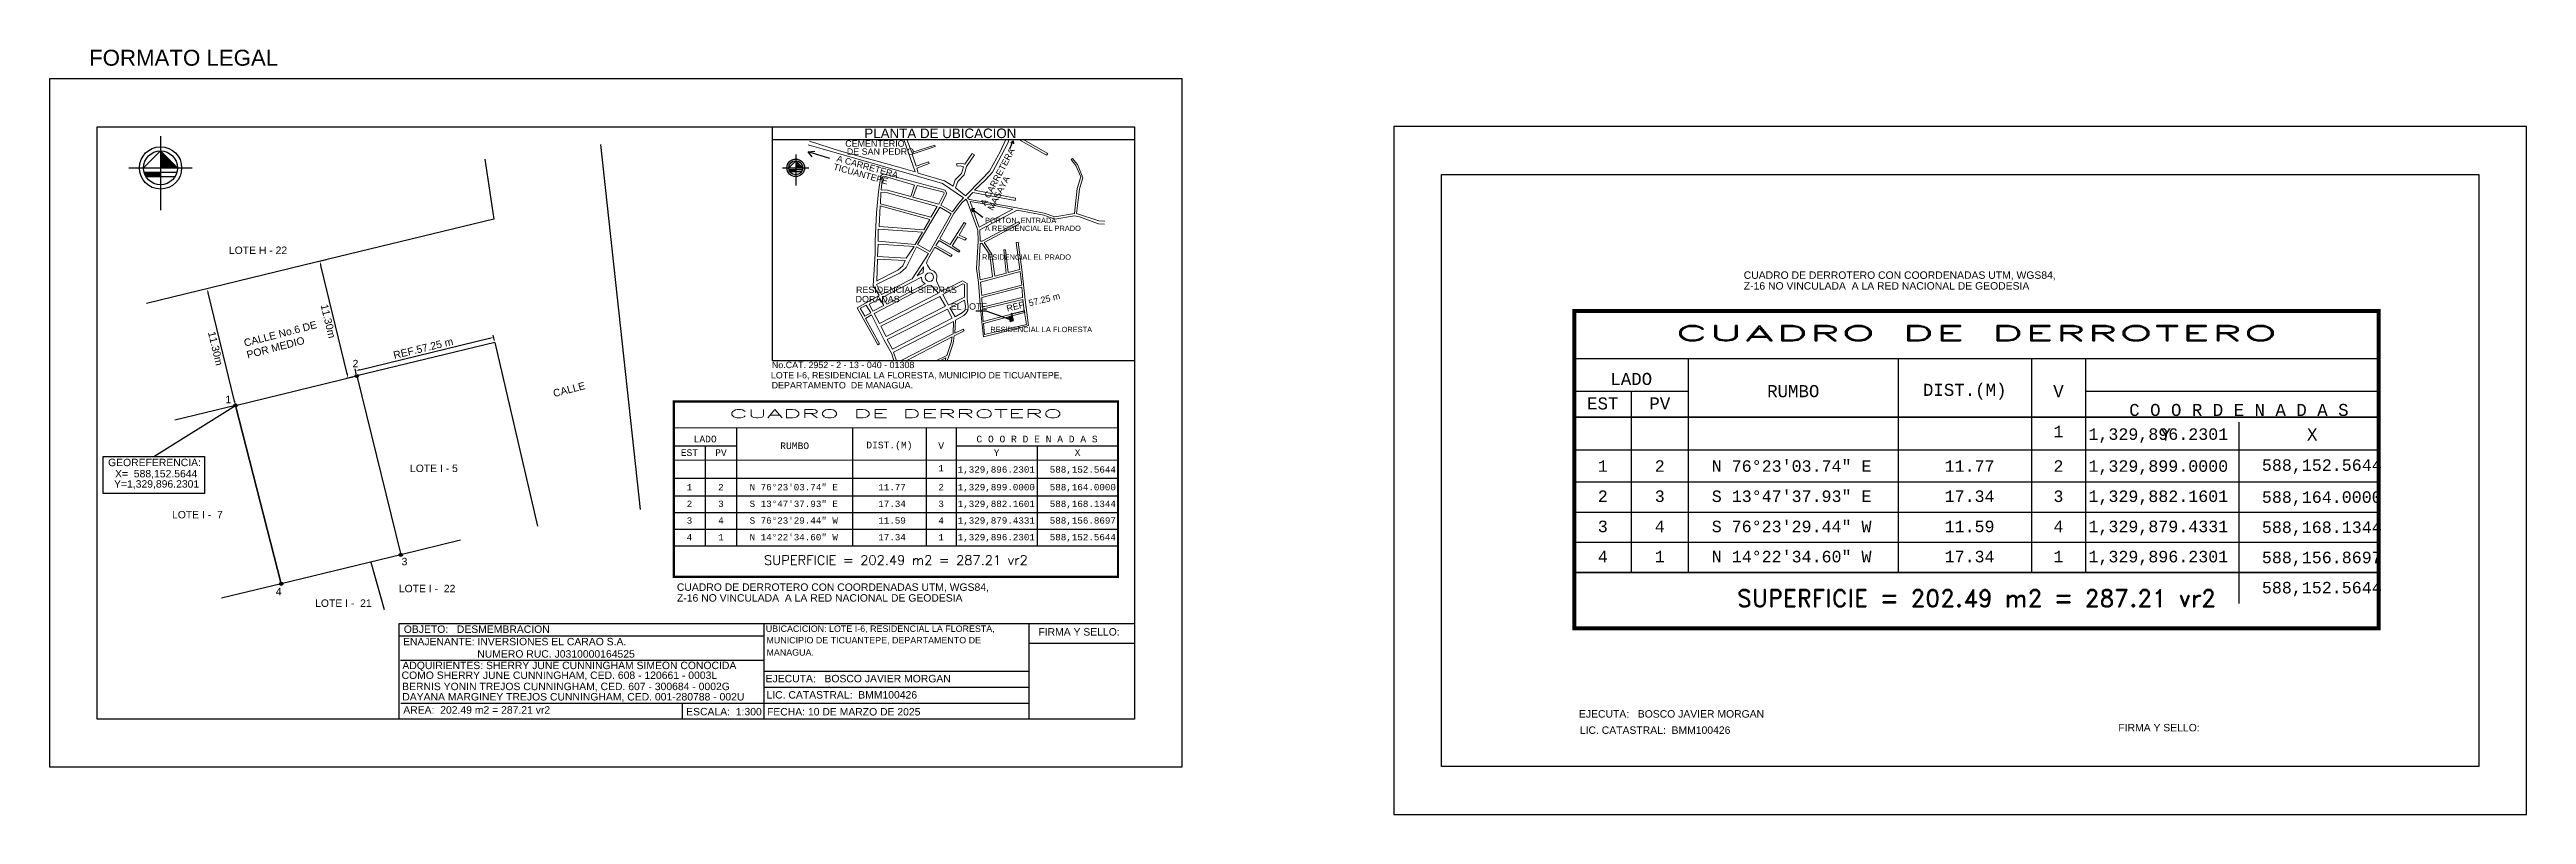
# Model space of a CAD drawing. Header units: millimetres. Extents: x 588135 to 588368, y 1329858 to 1329930.
import ezdxf
from ezdxf.enums import TextEntityAlignment as Align

# ---------------------------------------------------------------- set-up
doc = ezdxf.new("R2010")
doc.units = ezdxf.units.MM
doc.header["$PDMODE"] = 32
doc.header["$PDSIZE"] = 0.2
for name, color, linetype in [('2', 7, 'Continuous'), ('CAJETIN', 5, 'Continuous'), ('CERCO', 6, 'Continuous'), ('CIRCULO', 1, 'Continuous'), ('COTAS', 3, 'Continuous'), ('CVL_CUADCON', 1, 'Continuous'), ('CVL_CUADCON_LIN', 8, 'Continuous'), ('CVL_CUADCON_TIT', 1, 'Continuous'), ('CVL_CUADCON_TX', 2, 'Continuous'), ('NORTE', 7, 'Continuous'), ('PUNTOS PI', 7, 'Continuous'), ('texto', 7, 'Continuous'), ('TEXTO 2', 7, 'Continuous')]:
    doc.layers.add(name, color=color, linetype=linetype)
doc.layers.add('Manzana', color=1, linetype='Continuous', lineweight=0)
doc.styles.add('CAJETIN 2', font='arial.ttf', dxfattribs={"height": 0.25})
doc.styles.add('HUECA1', font='HUECA1.shx')
doc.styles.add('MONOTXT4', font='monotxt4.shx')
doc.styles.add('PI', font='arial.ttf', dxfattribs={"height": 0.4})
doc.styles.add('PUNTOS PI', font='arial.ttf', dxfattribs={"height": 0.7})
doc.dimstyles.new('COTAS LINDEROS', dxfattribs={"dimscale": 40, "dimtxt": 0.7, "dimasz": 0.01, "dimexe": 0.005, "dimexo": 0.005, "dimgap": 0.005, "dimtad": 2, "dimzin": 0, "dimdsep": 46, "dimtxsty": 'PUNTOS PI', "dimcen": 0.09, "dimclrd": 1, "dimclre": 1, "dimclrt": 3, "dimaunit": 1, "dimadec": 3, "dimazin": 0, "dimtfac": 1, "dimtofl": 0, "dimtmove": 0, "dimatfit": 3, "dimldrblk": 'ARCHTICK', "dimfxl": 1, "dimtolj": 1, "dimtzin": 0, "dimarcsym": 0})

# ---------------------------------------------------------------- blocks, each defined once
blk = doc.blocks.new('NORTE')
for points in [[(0, 0.4), (0, 0), (0.4, 0)], [(0, -0.1), (-0.387, -0.1, 0.067833), (-0.346, -0.2), (0, -0.2)]]:
    blk.add_hatch(color=256).paths.add_polyline_path(points)
for p, q in [((0, 0.75), (0, -1)), ((-0.75, 0), (0.75, 0)), ((0, 0.4), (-0.4, 0)), ((0, 0.4), (0.4, 0)), ((-0.387, -0.1), (0.387, -0.1)), ((-0.346, -0.2), (0.346, -0.2))]:
    blk.add_line(p, q)
for radius in [0.5, 0.4]:
    blk.add_circle((0, 0), radius)
blk = doc.blocks.new('*D8')
at = {"layer": 'COTAS', "color": 1, "lineweight": -2, "transparency": 16777216}
blk.add_line((588152.47, 1329896.62), (588150, 1329906.82), dxfattribs=at)
at = {"layer": 'COTAS', "color": 1, "transparency": 16777216}
for points in [[(588150.06, 1329906.84), (588149.93, 1329906.81), (588149.9, 1329907.21)], [(588152.54, 1329896.63), (588152.41, 1329896.6), (588152.56, 1329896.23)]]:
    blk.add_solid(points, dxfattribs=at)
at = {"layer": 'Defpoints', "color": 0, "transparency": 16777216}
for p in [(588149.9, 1329907.21), (588149.9, 1329907.21), (588152.56, 1329896.23)]:
    blk.add_point(p, dxfattribs=at)
at = {"layer": 'COTAS', "color": 3, "transparency": 16777216, "insert": (588150.69, 1329901.59), "char_height": 0.7, "attachment_point": 5, "rotation": 283.6156, "style": 'PUNTOS PI'}
blk.add_mtext('\\A1;11.30m', dxfattribs=at)
blk = doc.blocks.new('_ArchTick')
at = {"color": 0, "linetype": 'ByBlock', "const_width": 0.15}
blk.add_lwpolyline([(-0.5, -0.5), (0.5, 0.5)], dxfattribs=at)
blk = doc.blocks.new('*D9')
at = {"layer": 'COTAS', "color": 1, "lineweight": -2, "transparency": 16777216}
for p, q in [((588161.15, 1329909.94), (588160.32, 1329909.74)), ((588163.08, 1329899.19), (588160.61, 1329909.39)), ((588163.81, 1329898.95), (588162.98, 1329898.75))]:
    blk.add_line(p, q, dxfattribs=at)
at = {"layer": 'COTAS', "color": 1, "transparency": 16777216}
for points in [[(588160.68, 1329909.41), (588160.55, 1329909.38), (588160.52, 1329909.78)], [(588163.15, 1329899.21), (588163.02, 1329899.17), (588163.18, 1329898.8)]]:
    blk.add_solid(points, dxfattribs=at)
at = {"layer": 'Defpoints', "color": 0, "transparency": 16777216}
for p in [(588160.52, 1329909.78), (588161.34, 1329909.98), (588164, 1329899)]:
    blk.add_point(p, dxfattribs=at)
at = {"layer": 'COTAS', "color": 3, "transparency": 16777216, "insert": (588161.3, 1329904.16), "char_height": 0.7, "attachment_point": 5, "rotation": 283.6156, "style": 'PUNTOS PI'}
blk.add_mtext('\\A1;11.30m', dxfattribs=at)
blk = doc.blocks.new('*D10')
at = {"layer": 'COTAS', "color": 1, "lineweight": -2, "transparency": 16777216}
for p, q in [((588164.27, 1329899.58), (588176.5, 1329902.55)), ((588176.96, 1329902.34), (588176.84, 1329902.84)), ((588163.95, 1329899.19), (588163.83, 1329899.68))]:
    blk.add_line(p, q, dxfattribs=at)
at = {"layer": 'COTAS', "color": 1, "transparency": 16777216}
for points in [[(588176.48, 1329902.61), (588176.52, 1329902.48), (588176.89, 1329902.64)], [(588164.25, 1329899.65), (588164.29, 1329899.52), (588163.88, 1329899.49)]]:
    blk.add_solid(points, dxfattribs=at)
at = {"layer": 'Defpoints', "color": 0, "transparency": 16777216}
for p in [(588176.89, 1329902.64), (588177.01, 1329902.15), (588164, 1329899)]:
    blk.add_point(p, dxfattribs=at)
at = {"layer": 'COTAS', "color": 3, "transparency": 16777216, "insert": (588170.25, 1329901.61), "char_height": 0.7, "attachment_point": 5, "rotation": 13.6156, "style": 'PUNTOS PI'}
blk.add_mtext('\\A1;REF.57.25 m', dxfattribs=at)

msp = doc.modelspace()

# ---------------------------------------------------------------- hatches: boundary and pattern name
at = {"layer": 'CVL_CUADCON_TX'}
h = msp.add_hatch(dxfattribs=at)
h.set_pattern_fill('ANSI31', color=256, scale=0.01)
h.set_pattern_definition([(45, (0, 0), (-0.0224506403027, 0.0224506403027), [])])
h.paths.add_polyline_path([(588225.709, 1329904.647), (588225.419, 1329904.57), (588225.547, 1329904.143), (588225.838, 1329904.216)])

# ---------------------------------------------------------------- linework, layer by layer
for p, q in [((588203.153, 1329900.428), (588203.153, 1329922.468)), ((588203.153, 1329900.428), (588203.153, 1329922.468)), ((588203.153, 1329900.428), (588203.153, 1329922.468)), ((588203.153, 1329900.428), (588203.153, 1329922.468)), ((588203.153, 1329900.428), (588203.153, 1329922.468)), ((588203.153, 1329900.428), (588203.153, 1329922.468)), ((588203.153, 1329900.428), (588203.153, 1329922.468)), ((588203.153, 1329900.428), (588203.153, 1329922.468)), ((588237.234, 1329900.428), (588203.153, 1329900.428)), ((588237.234, 1329900.428), (588203.153, 1329900.428)), ((588237.234, 1329900.428), (588203.153, 1329900.428)), ((588237.234, 1329900.428), (588203.153, 1329900.428)), ((588237.234, 1329900.428), (588203.153, 1329900.428)), ((588164, 1329899), (588168.134, 1329882.16)), ((588152.564, 1329896.23), (588156.87, 1329879.433))]:
    msp.add_line(p, q)
for points in [[(588135.054, 1329862.198), (588241.734, 1329862.198), (588241.734, 1329926.968), (588135.054, 1329926.968)], [(588261.671, 1329857.712), (588368.351, 1329857.712), (588368.351, 1329922.482), (588261.671, 1329922.482)], [(588152.564, 1329896.23), (588164, 1329899), (588168.134, 1329882.16), (588156.87, 1329879.433)]]:
    msp.add_lwpolyline(points, close=True)
at = {"layer": '2', "color": 1, "linetype": 'Continuous'}
for p, q in [((588220.194, 1329900.428), (588220.194, 1329900.428)), ((588221.287, 1329900.428), (588221.293, 1329900.43)), ((588221.591, 1329900.431), (588221.592, 1329900.428))]:
    msp.add_line(p, q, dxfattribs=at)
at = {"layer": 'CAJETIN'}
for p, q in [((588139.554, 1329922.468), (588237.234, 1329922.468)), ((588139.554, 1329866.698), (588139.554, 1329922.468)), ((588237.234, 1329922.468), (588237.234, 1329866.698)), ((588266.171, 1329917.982), (588363.851, 1329917.982)), ((588266.171, 1329862.212), (588266.171, 1329917.982)), ((588363.851, 1329917.982), (588363.851, 1329862.212)), ((588237.234, 1329866.698), (588139.554, 1329866.698)), ((588363.851, 1329862.212), (588266.171, 1329862.212))]:
    msp.add_line(p, q, dxfattribs=at)
at = {"layer": 'CERCO'}
for p, q in [((588186.96, 1329920.779), (588190.672, 1329886.425)), ((588176.054, 1329919.4), (588176.907, 1329913.753)), ((588176.907, 1329913.753), (588161.34, 1329909.982)), ((588161.34, 1329909.982), (588144.187, 1329905.828)), ((588177.007, 1329902.151), (588164, 1329899)), ((588177.007, 1329902.151), (588181.016, 1329884.864)), ((588152.564, 1329896.23), (588146.847, 1329894.845)), ((588173.767, 1329883.524), (588168.134, 1329882.16)), ((588165.306, 1329881.475), (588166.558, 1329877.025)), ((588156.87, 1329879.433), (588151.237, 1329878.07))]:
    msp.add_line(p, q, dxfattribs=at)
at = {"layer": 'CIRCULO'}
for centre, radius in [((588164, 1329899), 0.151), ((588164, 1329899), 0.039), ((588152.564, 1329896.23), 0.151), ((588152.564, 1329896.23), 0.039), ((588168.134, 1329882.16), 0.151), ((588168.134, 1329882.16), 0.039), ((588156.87, 1329879.433), 0.151), ((588156.87, 1329879.433), 0.039)]:
    msp.add_circle(centre, radius, dxfattribs=at)
at = {"layer": 'COTAS'}
for p, q in [((588226.551, 1329906.363), (588226.551, 1329906.363)), ((588225.635, 1329904.955), (588225.709, 1329904.647)), ((588225.662, 1329904.841), (588226.852, 1329905.142)), ((588226.824, 1329905.26), (588226.898, 1329904.953))]:
    msp.add_line(p, q, dxfattribs=at)
msp.add_lwpolyline([(588140.101, 1329891.409), (588149.652, 1329891.409), (588149.652, 1329887.929), (588140.101, 1329887.929)], close=True, dxfattribs=at)
for points in [[(588225.849, 1329904.921), (588225.864, 1329904.856), (588225.662, 1329904.841)], [(588226.65, 1329905.127), (588226.666, 1329905.063), (588226.852, 1329905.142)]]:
    msp.add_solid(points, dxfattribs=at)
at = {"layer": 'CVL_CUADCON', "color": 1, "linetype": 'Continuous', "flags": 128}
for points, const_width in [([(588278.67, 1329905.129), (588354.425, 1329905.129), (588354.425, 1329875.227), (588278.67, 1329875.227)], 0.379), ([(588193.846, 1329896.602), (588235.688, 1329896.602), (588235.688, 1329880.086), (588193.846, 1329880.086)], 0.209)]:
    msp.add_lwpolyline(points, close=True, dxfattribs=dict(at, const_width=const_width))
for points, const_width in [([(588278.67, 1329900.631), (588354.425, 1329900.631)], 0.142), ([(588278.67, 1329895.119), (588354.425, 1329895.119)], 0.142), ([(588193.846, 1329894.117), (588235.688, 1329894.117)], 0.0785), ([(588193.846, 1329891.073), (588235.688, 1329891.073)], 0.0785), ([(588193.846, 1329882.998), (588235.688, 1329882.998)], 0.0785), ([(588278.67, 1329880.5), (588354.425, 1329880.5)], 0.142)]:
    msp.add_lwpolyline(points, dxfattribs=dict(at, const_width=const_width))
at = {"layer": 'CVL_CUADCON_LIN', "color": 8, "linetype": 'Continuous'}
for p, q in [((588289.401, 1329900.631), (588289.401, 1329880.5)), ((588309.172, 1329900.631), (588309.172, 1329880.5)), ((588321.716, 1329900.631), (588321.716, 1329880.5)), ((588326.818, 1329900.631), (588326.818, 1329880.5)), ((588278.67, 1329897.573), (588289.401, 1329897.573)), ((588284.031, 1329897.573), (588284.031, 1329880.5)), ((588326.818, 1329897.573), (588354.425, 1329897.573)), ((588341.265, 1329894.653), (588341.265, 1329877.581)), ((588193.846, 1329892.428), (588199.773, 1329892.428)), ((588196.807, 1329892.428), (588196.807, 1329882.998)), ((588199.773, 1329894.117), (588199.773, 1329882.998)), ((588210.693, 1329894.117), (588210.693, 1329882.998)), ((588217.622, 1329894.117), (588217.622, 1329882.998)), ((588220.44, 1329894.117), (588220.44, 1329882.998)), ((588220.44, 1329892.428), (588235.688, 1329892.428)), ((588228.064, 1329892.428), (588228.064, 1329882.998)), ((588278.67, 1329892.036), (588354.425, 1329892.036)), ((588193.846, 1329889.37), (588235.688, 1329889.37)), ((588193.846, 1329887.707), (588235.688, 1329887.707)), ((588278.67, 1329889.026), (588354.425, 1329889.026)), ((588193.846, 1329886.137), (588235.688, 1329886.137)), ((588278.67, 1329886.184), (588354.425, 1329886.184)), ((588193.846, 1329884.568), (588235.688, 1329884.568)), ((588193.846, 1329882.998), (588235.688, 1329882.998)), ((588278.67, 1329883.342), (588354.425, 1329883.342)), ((588278.67, 1329880.5), (588354.425, 1329880.5))]:
    msp.add_line(p, q, dxfattribs=at)
at = {"layer": 'CVL_CUADCON_TX'}
msp.add_line((588144.876, 1329891.409), (588152.564, 1329896.23), dxfattribs=at)
for points in [[(588225.516, 1329920.395), (588225.817, 1329921.128)], [(588225.599, 1329920.948), (588225.817, 1329921.128), (588225.84, 1329920.869)], [(588206.893, 1329919.632), (588206.519, 1329920.096), (588207.124, 1329920.157)], [(588208.538, 1329919.475), (588206.519, 1329920.096)], [(588222.966, 1329913.914), (588221.884, 1329914.729)], [(588222.192, 1329914.722), (588221.884, 1329914.729), (588221.979, 1329914.447)], [(588222.285, 1329905.119), (588223.252, 1329905.119), (588225.485, 1329904.351)], [(588225.291, 1329904.486), (588225.485, 1329904.351), (588225.245, 1329904.368)]]:
    msp.add_lwpolyline(points, dxfattribs=at)
msp.add_lwpolyline([(588225.547, 1329904.143), (588225.838, 1329904.216), (588225.709, 1329904.647), (588225.417, 1329904.574)], close=True, dxfattribs=at)
at = {"layer": 'Manzana'}
for points in [[(588206.507, 1329920.753), (588216.906, 1329917.768), (588219.162, 1329917.137), (588221.125, 1329915.764), (588220.672, 1329915.254), (588220.102, 1329914.457), (588219.009, 1329915.09), (588219.494, 1329916.068), (588219.55, 1329916.206), (588219.399, 1329916.486), (588215.639, 1329917.503), (588213.563, 1329918.042), (588213.344, 1329917.835), (588213.118, 1329916.337), (588212.938, 1329914.355), (588212.816, 1329911.719), (588212.816, 1329910.512), (588212.63, 1329907.514), (588213.18, 1329906.57), (588211.108, 1329905.41), (588213.065, 1329901.932), (588213.222, 1329902.023), (588211.903, 1329904.421), (588212.486, 1329904.742), (588213.659, 1329902.365), (588214.373, 1329901.089), (588214.571, 1329900.428)], [(588215.526, 1329921.259), (588216.579, 1329918.207), (588215.056, 1329918.645), (588209.469, 1329920.187), (588206.644, 1329921.11), (588206.644, 1329921.11)], [(588225.114, 1329921.259), (588224.63, 1329920.177), (588223.585, 1329918.274), (588222.833, 1329917.5), (588221.323, 1329915.951), (588220.375, 1329916.712), (588220.612, 1329917.307), (588221.206, 1329917.928), (588221.431, 1329918.729), (588222.172, 1329919.835), (588221.95, 1329919.948), (588221.278, 1329918.929), (588220.907, 1329919.042), (588220.482, 1329918.963), (588220.552, 1329918.741), (588220.829, 1329918.796), (588221.133, 1329918.698), (588220.96, 1329918.062), (588220.357, 1329917.468), (588220.16, 1329916.862), (588219.347, 1329917.364), (588216.864, 1329918.097), (588216.741, 1329918.555), (588217.92, 1329919.011), (588217.85, 1329919.152), (588216.683, 1329918.752), (588216.309, 1329919.88), (588218.48, 1329920.596), (588218.433, 1329920.738), (588216.269, 1329920.045), (588215.808, 1329921.259)], [(588234.455, 1329913.573), (588233.886, 1329913.599), (588231.791, 1329914.305), (588231.987, 1329916.048), (588232.056, 1329916.624), (588232.363, 1329917.654), (588231.87, 1329918.908), (588231.414, 1329919.485), (588231.27, 1329919.375), (588231.716, 1329918.802), (588232.175, 1329917.752), (588231.857, 1329916.658), (588231.599, 1329914.284), (588229.751, 1329913.972), (588228.745, 1329914.316), (588226.15, 1329914.829), (588221.709, 1329915.616), (588221.5, 1329915.754), (588222.019, 1329916.264), (588225.991, 1329915.506), (588226.036, 1329915.74), (588222.17, 1329916.48), (588223.195, 1329917.479), (588223.856, 1329918.185), (588224.447, 1329919.252), (588225.269, 1329920.862), (588225.433, 1329921.259)], [(588226.361, 1329921.259), (588228.955, 1329919.803), (588229.069, 1329919.956), (588226.764, 1329921.259)], [(588213.349, 1329916.273), (588213.994, 1329916.248), (588218.672, 1329914.971), (588218.061, 1329913.946), (588213.308, 1329915.22), (588213.35, 1329916.273)], [(588213.374, 1329916.514), (588213.989, 1329916.488), (588216.188, 1329915.884), (588216.521, 1329916.98), (588213.654, 1329917.818), (588213.503, 1329917.743), (588213.374, 1329916.514)], [(588216.762, 1329916.944), (588219.279, 1329916.295), (588219.324, 1329916.179), (588218.808, 1329915.165), (588216.374, 1329915.823), (588216.762, 1329916.944)], [(588234.408, 1329913.303), (588233.859, 1329913.339), (588232.068, 1329913.969), (588231.579, 1329914.067), (588229.731, 1329913.77), (588228.692, 1329914.148), (588226.204, 1329914.603), (588222.686, 1329912.75), (588222.723, 1329911.703), (588222.904, 1329911.686), (588226.329, 1329913.516), (588226.436, 1329913.354), (588223.083, 1329911.566), (588223.811, 1329910.478), (588224.094, 1329908.381), (588225.162, 1329908.681), (588224.923, 1329910.868), (588225.097, 1329910.887), (588225.347, 1329908.743), (588226.441, 1329909.013), (588226.114, 1329911.579), (588226.3, 1329911.604), (588226.624, 1329909.026), (588226.933, 1329906.153), (588227.252, 1329903.754), (588223.033, 1329902.699), (588222.861, 1329904.091), (588222.707, 1329905.703), (588222.552, 1329907.795), (588222.357, 1329909.105), (588222.513, 1329911.682), (588222.484, 1329912.722), (588221.498, 1329915.452), (588221.371, 1329915.649), (588220.972, 1329915.299), (588220.243, 1329914.289), (588218.9, 1329911.925), (588219.89, 1329911.365), (588221.2, 1329913.462), (588221.365, 1329913.361), (588220.736, 1329912.266), (588221.408, 1329911.941), (588221.279, 1329911.788), (588220.608, 1329912.107), (588220.07, 1329911.262), (588220.802, 1329910.785), (588220.711, 1329910.643), (588218.834, 1329911.749), (588218.548, 1329911.295), (588220.081, 1329910.391), (588219.952, 1329910.239), (588218.448, 1329911.116), (588217.845, 1329910.103), (588217.714, 1329909.849), (588217.669, 1329909.627), (588217.739, 1329909.423), (588218.002, 1329909.018), (588218.353, 1329908.869), (588218.536, 1329908.681), (588218.617, 1329908.469), (588218.629, 1329908.292), (588218.603, 1329908.048), (588218.603, 1329907.95), (588219.029, 1329906.956), (588221.044, 1329907.957), (588221.484, 1329907.72), (588221.488, 1329906.219), (588221.569, 1329905.547), (588221.544, 1329905.157), (588221.388, 1329904.897), (588221.157, 1329904.689), (588220.385, 1329904.249), (588220.331, 1329903.033), (588221.12, 1329903.414), (588221.208, 1329903.255), (588220.263, 1329902.784), (588220.15, 1329902.098), (588219.747, 1329900.86), (588219.615, 1329900.428)], [(588213.206, 1329913.068), (588217.406, 1329912.754), (588217.973, 1329913.743), (588213.292, 1329915.018), (588213.206, 1329913.068)], [(588218.899, 1329914.904), (588219.978, 1329914.262), (588217.964, 1329910.731), (588216.807, 1329911.374), (588218.899, 1329914.904)], [(588222.628, 1329913.004), (588225.788, 1329914.699), (588224.182, 1329915.031), (588221.758, 1329915.442), (588222.245, 1329914.091), (588222.628, 1329913.004), (588222.628, 1329913.004)], [(588213.424, 1329906.674), (588212.937, 1329907.605), (588215.175, 1329908.719), (588215.729, 1329909.22), (588216.707, 1329911.165), (588217.856, 1329910.525), (588217.469, 1329909.92), (588216.319, 1329908.143), (588213.424, 1329906.674)], [(588213.09, 1329911.418), (588216.478, 1329911.179), (588215.739, 1329910.086), (588213.032, 1329910.233), (588213.09, 1329911.418)], [(588213.105, 1329912.831), (588217.286, 1329912.54), (588216.575, 1329911.383), (588213.103, 1329911.684), (588213.105, 1329912.831)], [(588222.718, 1329911.483), (588222.885, 1329911.486), (588223.624, 1329910.392), (588223.88, 1329908.336), (588222.716, 1329908.037), (588222.579, 1329909.062), (588222.718, 1329911.483)], [(588212.967, 1329907.926), (588213.034, 1329909.984), (588215.646, 1329909.861), (588215.432, 1329909.378), (588214.939, 1329908.953), (588212.968, 1329907.956)], [(588216.77, 1329908.419), (588217.357, 1329909.285), (588217.338, 1329908.721), (588216.77, 1329908.419)], [(588222.725, 1329907.837), (588226.465, 1329908.821), (588226.619, 1329907.552), (588222.85, 1329906.579), (588222.725, 1329907.837)], [(588212.268, 1329905.751), (588213.273, 1329906.262), (588213.645, 1329905.633), (588212.606, 1329905.089), (588212.269, 1329905.751)], [(588212.734, 1329904.868), (588213.217, 1329903.939), (588218.793, 1329906.796), (588218.103, 1329907.529), (588217.841, 1329907.537), (588212.734, 1329904.868)], [(588213.841, 1329902.709), (588213.342, 1329903.686), (588218.919, 1329906.486), (588219.448, 1329905.559), (588213.845, 1329902.701), (588213.845, 1329902.701)], [(588213.551, 1329906.411), (588213.925, 1329905.762), (588217.537, 1329907.672), (588217.351, 1329907.82), (588217.248, 1329907.917), (588217.204, 1329908.017), (588217.178, 1329908.318), (588213.551, 1329906.411)], [(588219.737, 1329905.664), (588221.235, 1329906.405), (588221.228, 1329907.599), (588221.077, 1329907.684), (588219.177, 1329906.658), (588219.737, 1329905.664)], [(588222.85, 1329906.375), (588226.631, 1329907.369), (588226.696, 1329906.614), (588226.707, 1329906.401), (588226.551, 1329906.363), (588222.909, 1329905.469), (588222.894, 1329905.599), (588222.85, 1329906.375)], [(588222.896, 1329905.19), (588222.894, 1329905.291), (588226.718, 1329906.189), (588226.866, 1329905.139), (588222.992, 1329904.122), (588222.896, 1329905.19)], [(588211.423, 1329905.387), (588211.968, 1329905.666), (588212.411, 1329904.945), (588211.849, 1329904.624), (588211.414, 1329905.387)], [(588214.45, 1329901.51), (588213.94, 1329902.44), (588219.619, 1329905.293), (588220.076, 1329904.441), (588214.45, 1329901.51)], [(588215.192, 1329900.428), (588220.153, 1329902.97), (588220.182, 1329904.138), (588214.531, 1329901.229)], [(588219.842, 1329905.406), (588221.235, 1329906.132), (588221.293, 1329905.801), (588221.337, 1329905.511), (588221.263, 1329905.164), (588221.051, 1329904.96), (588220.367, 1329904.568), (588219.842, 1329905.406)], [(588223.019, 1329903.932), (588226.896, 1329904.962), (588227.067, 1329903.852), (588223.122, 1329902.911), (588223.019, 1329903.932)], [(588215.732, 1329900.428), (588220.065, 1329902.675), (588219.964, 1329902.158), (588219.575, 1329900.939), (588218.517, 1329900.428)], [(588214.531, 1329901.229), (588214.815, 1329900.428)], [(588218.914, 1329900.428), (588219.479, 1329900.702), (588219.398, 1329900.428)]]:
    msp.add_lwpolyline(points, dxfattribs=at)
msp.add_circle((588217.927, 1329908.308), 0.401, dxfattribs=at)
at = {"layer": 'TEXTO 2'}
for p, q in [((588203.153, 1329921.259), (588237.234, 1329921.259)), ((588203.153, 1329921.259), (588237.234, 1329921.259)), ((588203.153, 1329921.259), (588237.234, 1329921.259)), ((588203.153, 1329921.259), (588237.234, 1329921.259)), ((588203.153, 1329921.259), (588237.234, 1329921.259)), ((588203.153, 1329921.259), (588237.234, 1329921.259)), ((588203.153, 1329921.259), (588237.234, 1329921.259)), ((588203.153, 1329921.259), (588237.234, 1329921.259)), ((588203.153, 1329921.259), (588237.234, 1329921.259)), ((588203.153, 1329921.259), (588237.234, 1329921.259)), ((588203.153, 1329921.259), (588237.234, 1329921.259)), ((588203.153, 1329921.259), (588237.234, 1329921.259)), ((588203.153, 1329921.259), (588237.234, 1329921.259)), ((588203.153, 1329921.259), (588237.234, 1329921.259)), ((588203.153, 1329921.259), (588237.234, 1329921.259)), ((588203.153, 1329921.259), (588237.234, 1329921.259)), ((588167.996, 1329875.698), (588237.234, 1329875.698)), ((588167.996, 1329866.698), (588167.996, 1329875.698)), ((588167.996, 1329874.532), (588202.356, 1329874.532)), ((588202.356, 1329866.698), (588202.356, 1329875.698)), ((588227.332, 1329866.698), (588227.332, 1329875.698)), ((588227.332, 1329873.833), (588237.234, 1329873.833)), ((588168.095, 1329872.234), (588202.356, 1329872.234)), ((588202.356, 1329871.198), (588227.332, 1329871.198)), ((588204.832, 1329871.198), (588227.332, 1329871.198)), ((588202.356, 1329869.698), (588227.332, 1329869.698)), ((588168.142, 1329868.198), (588227.332, 1329868.198)), ((588182.332, 1329868.198), (588227.332, 1329868.198)), ((588194.638, 1329868.198), (588194.638, 1329866.698))]:
    msp.add_line(p, q, dxfattribs=at)

# ---------------------------------------------------------------- block references
at = {"layer": '2', "color": 1, "linetype": 'Continuous', "xscale": 1.658879983416155, "yscale": 1.658879983416155, "zscale": 1.658879983416155}
msp.add_blockref('NORTE', (588205.337, 1329918.598), dxfattribs=at)
at = {"layer": 'NORTE', "xscale": 3.98131196019877, "yscale": 3.98131196019877, "zscale": 3.98131196019877}
msp.add_blockref('NORTE', (588145.508, 1329918.592), dxfattribs=at)

# ---------------------------------------------------------------- texts
at = {"style": 'CAJETIN 2'}
msp.add_text('FORMATO LEGAL ', height=1.5, dxfattribs=at).set_placement((588138.777, 1329928.212))
at = {"layer": 'COTAS', "color": 3, "insert": (588227.71, 1329905.948), "char_height": 0.6, "attachment_point": 5, "rotation": 13.6457, "style": 'PUNTOS PI'}
msp.add_mtext('\\A1;REF. 57.25 m', dxfattribs=at)
at = {"layer": 'CVL_CUADCON_TIT', "color": 1, "style": 'HUECA1', "width": 2.180836}
for height, p, p2 in [(1.42088, (588288.143, 1329902.316), (588344.952, 1329902.316)), (0.78481, (588199.078, 1329895.048), (588230.456, 1329895.048))]:
    msp.add_text('CUADRO DE DERROTERO', height=height, dxfattribs=at).set_placement(p, p2, align=Align.FIT)
at = {"layer": 'CVL_CUADCON_TIT', "color": 1, "style": 'MONOTXT4'}
for s, height, p in [('LADO', 1.1367, (588284.031, 1329898.15)), ('EST', 1.1367, (588281.351, 1329895.842)), ('PV', 1.1367, (588286.722, 1329895.842)), ('C O O R D E N A D A S', 1.1367, (588341.264, 1329895.23)), ('LADO', 0.6278, (588196.807, 1329892.747)), ('C O O R D E N A D A S', 0.62785, (588228.064, 1329892.747)), ('Y', 1.137, (588334.368, 1329892.922)), ('X', 1.137, (588348.169, 1329892.922)), ('EST', 0.6278, (588195.327, 1329891.472)), ('PV', 0.6278, (588198.293, 1329891.472)), ('Y', 0.628, (588224.255, 1329891.472)), ('X', 0.628, (588231.878, 1329891.472))]:
    msp.add_text(s, height=height, dxfattribs=at).set_placement(p, align=Align.CENTER)
at = {"layer": 'CVL_CUADCON_TIT', "color": 1}
for s, height, style, p in [('RUMBO', 1.1367, 'MONOTXT4', (588299.292, 1329897.57)), ('DIST.(M)', 1.1367, 'MONOTXT4', (588315.442, 1329897.57)), ('V', 1.137, 'MONOTXT4', (588324.271, 1329897.57)), ('RUMBO', 0.6278, 'MONOTXT4', (588205.236, 1329892.426)), ('DIST.(M)', 0.6278, 'MONOTXT4', (588214.157, 1329892.426)), ('V', 0.628, 'MONOTXT4', (588219.033, 1329892.426)), ('SUPERFICIE = 202.49 m2 = 287.21 vr2', 0.9, 'HUECA1', (588214.767, 1329881.655)), ('SUPERFICIE = 202.49 m2 = 287.21 vr2', 1.62943, 'HUECA1', (588316.547, 1329878.069))]:
    msp.add_text(s, height=height, dxfattribs=dict(at, style=style)).set_placement(p, align=Align.MIDDLE)
at = {"layer": 'CVL_CUADCON_TX', "style": 'PUNTOS PI'}
for s, height, p in [('CEMENTERIO', 0.6, (588210.002, 1329920.582)), ('DE SAN PEDRO', 0.6, (588210.148, 1329919.831)), ('PORTON  ENTRADA', 0.5, (588223.164, 1329913.393)), ('A RESIDENCIAL EL PRADO', 0.5, (588223.151, 1329912.653)), ('RESIDENCIAL EL PRADO', 0.5, (588222.879, 1329909.939)), ('DORADAS', 0.6, (588210.976, 1329905.94)), ('RESIDENCIAL SIERRAS', 0.6, (588211.016, 1329906.815)), ('EL LOTE', 0.6, (588219.94, 1329905.248)), ('RESIDENCIAL LA FLORESTA', 0.5, (588223.661, 1329903.127))]:
    msp.add_text(s, height=height, dxfattribs=at).set_placement(p)
for s, rotation, p in [('A CARRETERA', 62.25, (588223.21, 1329914.971)), ('TICUANTEPE', 344.39715, (588208.832, 1329918.445)), ('A CARRETERA', 344.39715, (588209.14, 1329919.215)), ('MASAYA', 62.25, (588223.892, 1329914.522))]:
    msp.add_text(s, height=0.6, rotation=rotation, dxfattribs=at).set_placement(p)
at = {"layer": 'CVL_CUADCON_TX', "color": 2, "style": 'MONOTXT4'}
for s, height, p in [('1', 1.086, (588324.267, 1329893.22)), ('1', 0.6, (588219.031, 1329890.024)), ('1', 1.086, (588281.351, 1329889.973)), ('2', 1.086, (588286.716, 1329889.973)), ('2', 1.086, (588324.267, 1329889.973)), ('1', 0.6, (588195.327, 1329888.23)), ('2', 0.6, (588198.29, 1329888.23)), ('2', 0.6, (588219.031, 1329888.23)), ('2', 1.086, (588281.351, 1329887.131)), ('3', 1.086, (588286.716, 1329887.131)), ('3', 1.086, (588324.267, 1329887.131)), ('3', 0.6, (588195.327, 1329885.091)), ('2', 0.6, (588195.327, 1329886.661)), ('4', 0.6, (588198.29, 1329885.091)), ('3', 0.6, (588198.29, 1329886.661)), ('4', 0.6, (588219.031, 1329885.091)), ('3', 0.6, (588219.031, 1329886.661)), ('3', 1.086, (588281.351, 1329884.289)), ('4', 1.086, (588286.716, 1329884.289)), ('4', 1.086, (588324.267, 1329884.289)), ('4', 0.6, (588195.327, 1329883.521)), ('1', 0.6, (588198.29, 1329883.521)), ('1', 0.6, (588219.031, 1329883.521)), ('4', 1.086, (588281.351, 1329881.448)), ('1', 1.086, (588286.716, 1329881.448)), ('1', 1.086, (588324.267, 1329881.448))]:
    msp.add_text(s, height=height, dxfattribs=at).set_placement(p, align=Align.CENTER)
at = {"layer": 'CVL_CUADCON_TX', "color": 2}
for s, height, style, p in [('1,329,896.2301', 1.08629, 'MONOTXT4', (588327.094, 1329892.983)), ('GEOREFERENCIA:', 0.7, 'PUNTOS PI', (588140.568, 1329890.506)), ('X=  588,152.5644', 0.7, 'PUNTOS PI', (588141.226, 1329889.449)), ('1,329,896.2301', 0.6, 'MONOTXT4', (588220.592, 1329889.893)), ('588,152.5644', 0.6, 'MONOTXT4', (588229.262, 1329889.893)), ('N 76%%d23\'03.74" E', 1.08629, 'MONOTXT4', (588291.616, 1329889.973)), ('11.77', 1.0863, 'MONOTXT4', (588313.548, 1329889.973)), ('1,329,899.0000', 1.08629, 'MONOTXT4', (588327.094, 1329889.973)), ('588,152.5644', 1.08629, 'MONOTXT4', (588343.433, 1329890.064)), ('Y=1,329,896.2301', 0.7, 'PUNTOS PI', (588141.13, 1329888.484)), ('N 76%%d23\'03.74" E', 0.6, 'MONOTXT4', (588200.997, 1329888.23)), ('11.77', 0.6, 'MONOTXT4', (588213.11, 1329888.23)), ('1,329,899.0000', 0.6, 'MONOTXT4', (588220.592, 1329888.23)), ('588,164.0000', 0.6, 'MONOTXT4', (588229.262, 1329888.23)), ('S 13%%d47\'37.93" E', 1.08629, 'MONOTXT4', (588291.616, 1329887.131)), ('17.34', 1.0863, 'MONOTXT4', (588313.548, 1329887.131)), ('1,329,882.1601', 1.08629, 'MONOTXT4', (588327.094, 1329887.131)), ('588,164.0000', 1.08629, 'MONOTXT4', (588343.433, 1329887.053)), ('S 13%%d47\'37.93" E', 0.6, 'MONOTXT4', (588200.997, 1329886.661)), ('S 76%%d23\'29.44" W', 0.6, 'MONOTXT4', (588200.997, 1329885.091)), ('17.34', 0.6, 'MONOTXT4', (588213.11, 1329886.661)), ('11.59', 0.6, 'MONOTXT4', (588213.11, 1329885.091)), ('1,329,882.1601', 0.6, 'MONOTXT4', (588220.592, 1329886.661)), ('1,329,879.4331', 0.6, 'MONOTXT4', (588220.592, 1329885.091)), ('588,168.1344', 0.6, 'MONOTXT4', (588229.262, 1329886.661)), ('588,156.8697', 0.6, 'MONOTXT4', (588229.262, 1329885.091)), ('S 76%%d23\'29.44" W', 1.08629, 'MONOTXT4', (588291.616, 1329884.289)), ('11.59', 1.0863, 'MONOTXT4', (588313.548, 1329884.289)), ('1,329,879.4331', 1.08629, 'MONOTXT4', (588327.094, 1329884.289)), ('588,168.1344', 1.08629, 'MONOTXT4', (588343.433, 1329884.211)), ('N 14%%d22\'34.60" W', 0.6, 'MONOTXT4', (588200.997, 1329883.521)), ('17.34', 0.6, 'MONOTXT4', (588213.11, 1329883.521)), ('1,329,896.2301', 0.6, 'MONOTXT4', (588220.592, 1329883.521)), ('588,152.5644', 0.6, 'MONOTXT4', (588229.262, 1329883.521)), ('N 14%%d22\'34.60" W', 1.08629, 'MONOTXT4', (588291.616, 1329881.448)), ('17.34', 1.0863, 'MONOTXT4', (588313.548, 1329881.448)), ('1,329,896.2301', 1.08629, 'MONOTXT4', (588327.094, 1329881.448)), ('588,156.8697', 1.08629, 'MONOTXT4', (588343.433, 1329881.37)), ('588,152.5644', 1.08629, 'MONOTXT4', (588343.433, 1329878.528))]:
    msp.add_text(s, height=height, dxfattribs=dict(at, style=style)).set_placement(p)
at = {"layer": 'PUNTOS PI', "color": 2, "style": 'PUNTOS PI'}
for s, p in [('2', (588163.596, 1329899.816)), ('1', (588151.627, 1329896.436)), ('3', (588168.214, 1329881.178)), ('4', (588156.363, 1329878.352))]:
    msp.add_text(s, height=0.7, dxfattribs=at).set_placement(p)
at = {"layer": 'texto', "style": 'PUNTOS PI'}
for s, p in [('LOTE H - 22', (588151.946, 1329910.486)), ('LOTE I - 5', (588169.001, 1329889.952)), ('LOTE I -  7', (588146.588, 1329885.59)), ('LOTE I -  22', (588167.952, 1329878.634)), ('LOTE I -  21', (588160.071, 1329877.256))]:
    msp.add_text(s, height=0.7, dxfattribs=at).set_placement(p)
for s, p in [('CALLE No.6 DE', (588153.463, 1329901.75)), ('POR MEDIO', (588153.724, 1329900.637)), ('CALLE', (588182.58, 1329897.001))]:
    msp.add_text(s, height=0.7, rotation=14.56781, dxfattribs=at).set_placement(p)
at = {"layer": 'TEXTO 2', "style": 'PI'}
for s, height, p in [('PLANTA DE UBICACION', 0.9, (588211.798, 1329921.397)), ('CUADRO DE DERROTERO CON COORDENADAS UTM, WGS84,', 0.7, (588294.625, 1329908.146)), ('Z-16 NO VINCULADA  A LA RED NACIONAL DE GEODESIA', 0.7, (588294.632, 1329907.131)), ('LOTE I-6, RESIDENCIAL LA FLORESTA, MUNICIPIO DE TICUANTEPE,', 0.6, (588202.998, 1329898.767)), ('No.CAT. 2952 - 2 - 13 - 040 - 01308', 0.6, (588203.09, 1329899.738)), ('DEPARTAMENTO  DE MANAGUA.', 0.6, (588203.071, 1329897.826)), ('Z-16 NO VINCULADA  A LA RED NACIONAL DE GEODESIA', 0.7, (588194.15, 1329877.752)), ('CUADRO DE DERROTERO CON COORDENADAS UTM, WGS84,', 0.7, (588194.143, 1329878.767)), ('ENAJENANTE: INVERSIONES EL CARAO S.A. ', 0.7, (588168.351, 1329873.637)), ('OBJETO:   DESMEMBRACION', 0.7, (588168.421, 1329874.805)), ('UBICACICION: LOTE I-6, RESIDENCIAL LA FLORESTA,', 0.6, (588202.515, 1329874.903)), ('MUNICIPIO DE TICUANTEPE, DEPARTAMENTO DE', 0.6, (588202.578, 1329873.818)), ('FIRMA Y SELLO:', 0.7, (588228.19, 1329874.554)), ('ADQUIRIENTES: SHERRY JUNE CUNNINGHAM SIMEON CONOCIDA', 0.7, (588168.288, 1329871.396)), ('NUMERO RUC. J0310000164525', 0.7, (588175.343, 1329872.477)), ('MANAGUA.', 0.6, (588202.581, 1329872.666)), ('COMO SHERRY JUNE CUNNINGHAM, CED. 608 - 120661 - 0003L', 0.7, (588168.212, 1329870.47)), ('BERNIS YONIN TREJOS CUNNINGHAM, CED. 607 - 300684 - 0002G', 0.7, (588168.266, 1329869.417)), ('DAYANA MARGINEY TREJOS CUNNINGHAM, CED. 001-280788 - 002U', 0.7, (588168.279, 1329868.442)), ('EJECUTA:   BOSCO JAVIER MORGAN', 0.7, (588202.5, 1329870.155)), ('LIC. CATASTRAL:  BMM100426', 0.7, (588202.584, 1329868.624)), ('AREA:  202.49 m2 = 287.21 vr2 ', 0.7, (588168.373, 1329867.202)), ('ESCALA:  1:300', 0.7, (588195.017, 1329867.043)), ('FECHA: 10 DE MARZO DE 2025', 0.7, (588202.629, 1329867.03)), ('EJECUTA:   BOSCO JAVIER MORGAN', 0.7, (588279.106, 1329866.831)), ('LIC. CATASTRAL:  BMM100426', 0.7, (588279.19, 1329865.301)), ('FIRMA Y SELLO:', 0.7, (588329.911, 1329865.536))]:
    msp.add_text(s, height=height, dxfattribs=at).set_placement(p)

# ---------------------------------------------------------------- dimensions: what is measured, and where the dimension line sits
at = {"layer": 'COTAS'}
for p1, p2, distance, picture, middle in [((588164, 1329899), (588161.34, 1329909.982), 0.847, '*D9', (588161.305, 1329904.161)), ((588152.564, 1329896.23), (588149.904, 1329907.213), 0, '*D8', (588150.692, 1329901.59))]:
    dim = msp.add_aligned_dim(p1=p1, p2=p2, distance=distance, dimstyle='COTAS LINDEROS', override={"dimpost": 'm'}, dxfattribs=at)
    dim.commit()
    dim.dimension.update_dxf_attribs({"geometry": picture, "text_midpoint": middle})
dim = msp.add_aligned_dim(p1=(588164, 1329899), p2=(588177.007, 1329902.151), distance=0.504, text='REF.57.25 m', dimstyle='COTAS LINDEROS', override={"dimpost": 'm'}, dxfattribs=at)
dim.commit()
dim.dimension.update_dxf_attribs({"geometry": '*D10', "text_midpoint": (588170.254, 1329901.607)})

doc.saveas('drawing.dxf')
